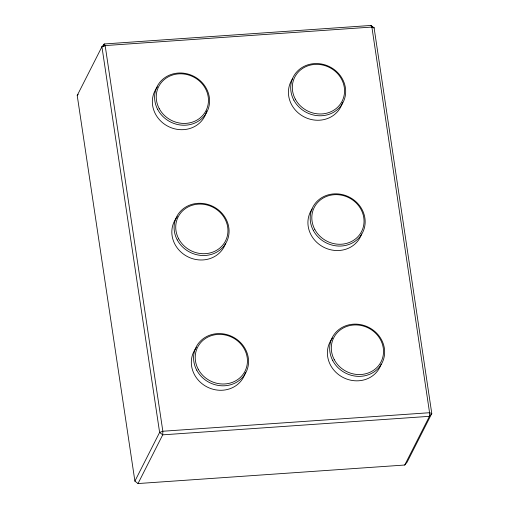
<?xml version="1.0" encoding="UTF-8"?>
<svg xmlns="http://www.w3.org/2000/svg" width="509" height="509" viewBox="0 0 509 509"><rect width="100%" height="100%" fill="white"/><g stroke="black" fill="none" stroke-linecap="round" stroke-linejoin="round"><path stroke-width="0.76" d="M77.215 95.476L101.927 46.764L104.256 43.971L370.985 25.45L374.102 27.868L431.785 413.524L407.073 462.236L404.744 465.029L138.015 483.55L134.898 481.132L77.215 95.476L78.151 94.356M103.543 45.384L104.256 43.971L105.153 45.575L162.842 431.257L159.61 432.427L134.898 481.132M138.015 483.55L162.721 434.845L162.842 431.238L429.571 412.716L431.785 413.524L429.456 416.324L404.744 465.029M101.927 46.764L105.153 45.575L371.882 27.06L374.102 27.868L371.882 27.06L370.985 25.45L371.882 27.06L429.571 412.716L429.456 416.324L162.721 434.845L159.61 432.427L101.927 46.764L105.153 45.581M342.595 102.201A27.957 25.635 26.9 0 1 305.107 117.382A27.957 25.635 26.9 0 1 292.681 78.66M361.657 233.917A27.957 25.635 26.9 0 1 323.87 247.317A27.957 25.635 26.9 0 1 312.17 208.951M381.146 364.209A27.957 25.635 26.9 0 1 342.64 377.233A27.957 25.635 26.9 0 1 332.542 338.046M206.692 110.924A27.957 25.635 26.9 0 1 168.657 126.652A27.957 25.635 26.9 0 1 157.485 86.918M245.484 372.232A27.957 25.635 26.9 0 1 207.271 387.056A27.957 25.635 26.9 0 1 196.461 347.501M225.57 243.366A27.957 25.635 26.9 0 1 186.708 256.192A27.957 25.635 26.9 0 1 177.444 216.63M295.309 99.14A26.557 24.356 26.9 0 0 340.515 103.868A26.557 24.356 26.9 0 0 319.487 64.497A26.557 24.356 26.9 0 0 295.309 99.14M293.839 100.158A27.957 25.635 26.9 0 0 341.424 105.134A27.957 25.635 26.9 0 0 319.289 63.695A27.957 25.635 26.9 0 0 293.839 100.158M313.328 230.45A27.957 25.635 26.9 0 0 360.913 235.425A27.957 25.635 26.9 0 0 338.778 193.986A27.957 25.635 26.9 0 0 313.328 230.45M314.797 229.432A26.557 24.356 26.9 0 0 360.003 234.153A26.557 24.356 26.9 0 0 338.975 194.788A26.557 24.356 26.9 0 0 314.797 229.432M334.286 359.717A26.557 24.356 26.9 0 0 379.491 364.444A26.557 24.356 26.9 0 0 358.463 325.079A26.557 24.356 26.9 0 0 334.286 359.717M332.816 360.741A27.957 25.635 26.9 0 0 380.401 365.716A27.957 25.635 26.9 0 0 358.272 324.278A27.957 25.635 26.9 0 0 332.816 360.741M159.222 108.589A26.557 24.356 26.9 0 0 204.427 113.316A26.557 24.356 26.9 0 0 183.405 73.945A26.557 24.356 26.9 0 0 159.222 108.589M157.752 109.607A27.957 25.635 26.9 0 0 205.337 114.582A27.957 25.635 26.9 0 0 183.208 73.143A27.957 25.635 26.9 0 0 157.752 109.607M198.198 369.171A26.557 24.356 26.9 0 0 243.404 373.892A26.557 24.356 26.9 0 0 222.382 334.528A26.557 24.356 26.9 0 0 198.198 369.171M196.728 370.189A27.957 25.635 26.9 0 0 244.314 375.165A27.957 25.635 26.9 0 0 222.185 333.726A27.957 25.635 26.9 0 0 196.728 370.189M178.71 238.88A26.557 24.356 26.9 0 0 223.915 243.607A26.557 24.356 26.9 0 0 202.894 204.236A26.557 24.356 26.9 0 0 178.71 238.88M177.24 239.898A27.957 25.635 26.9 0 0 224.825 244.874A27.957 25.635 26.9 0 0 202.697 203.435A27.957 25.635 26.9 0 0 177.24 239.898"/></g></svg>
